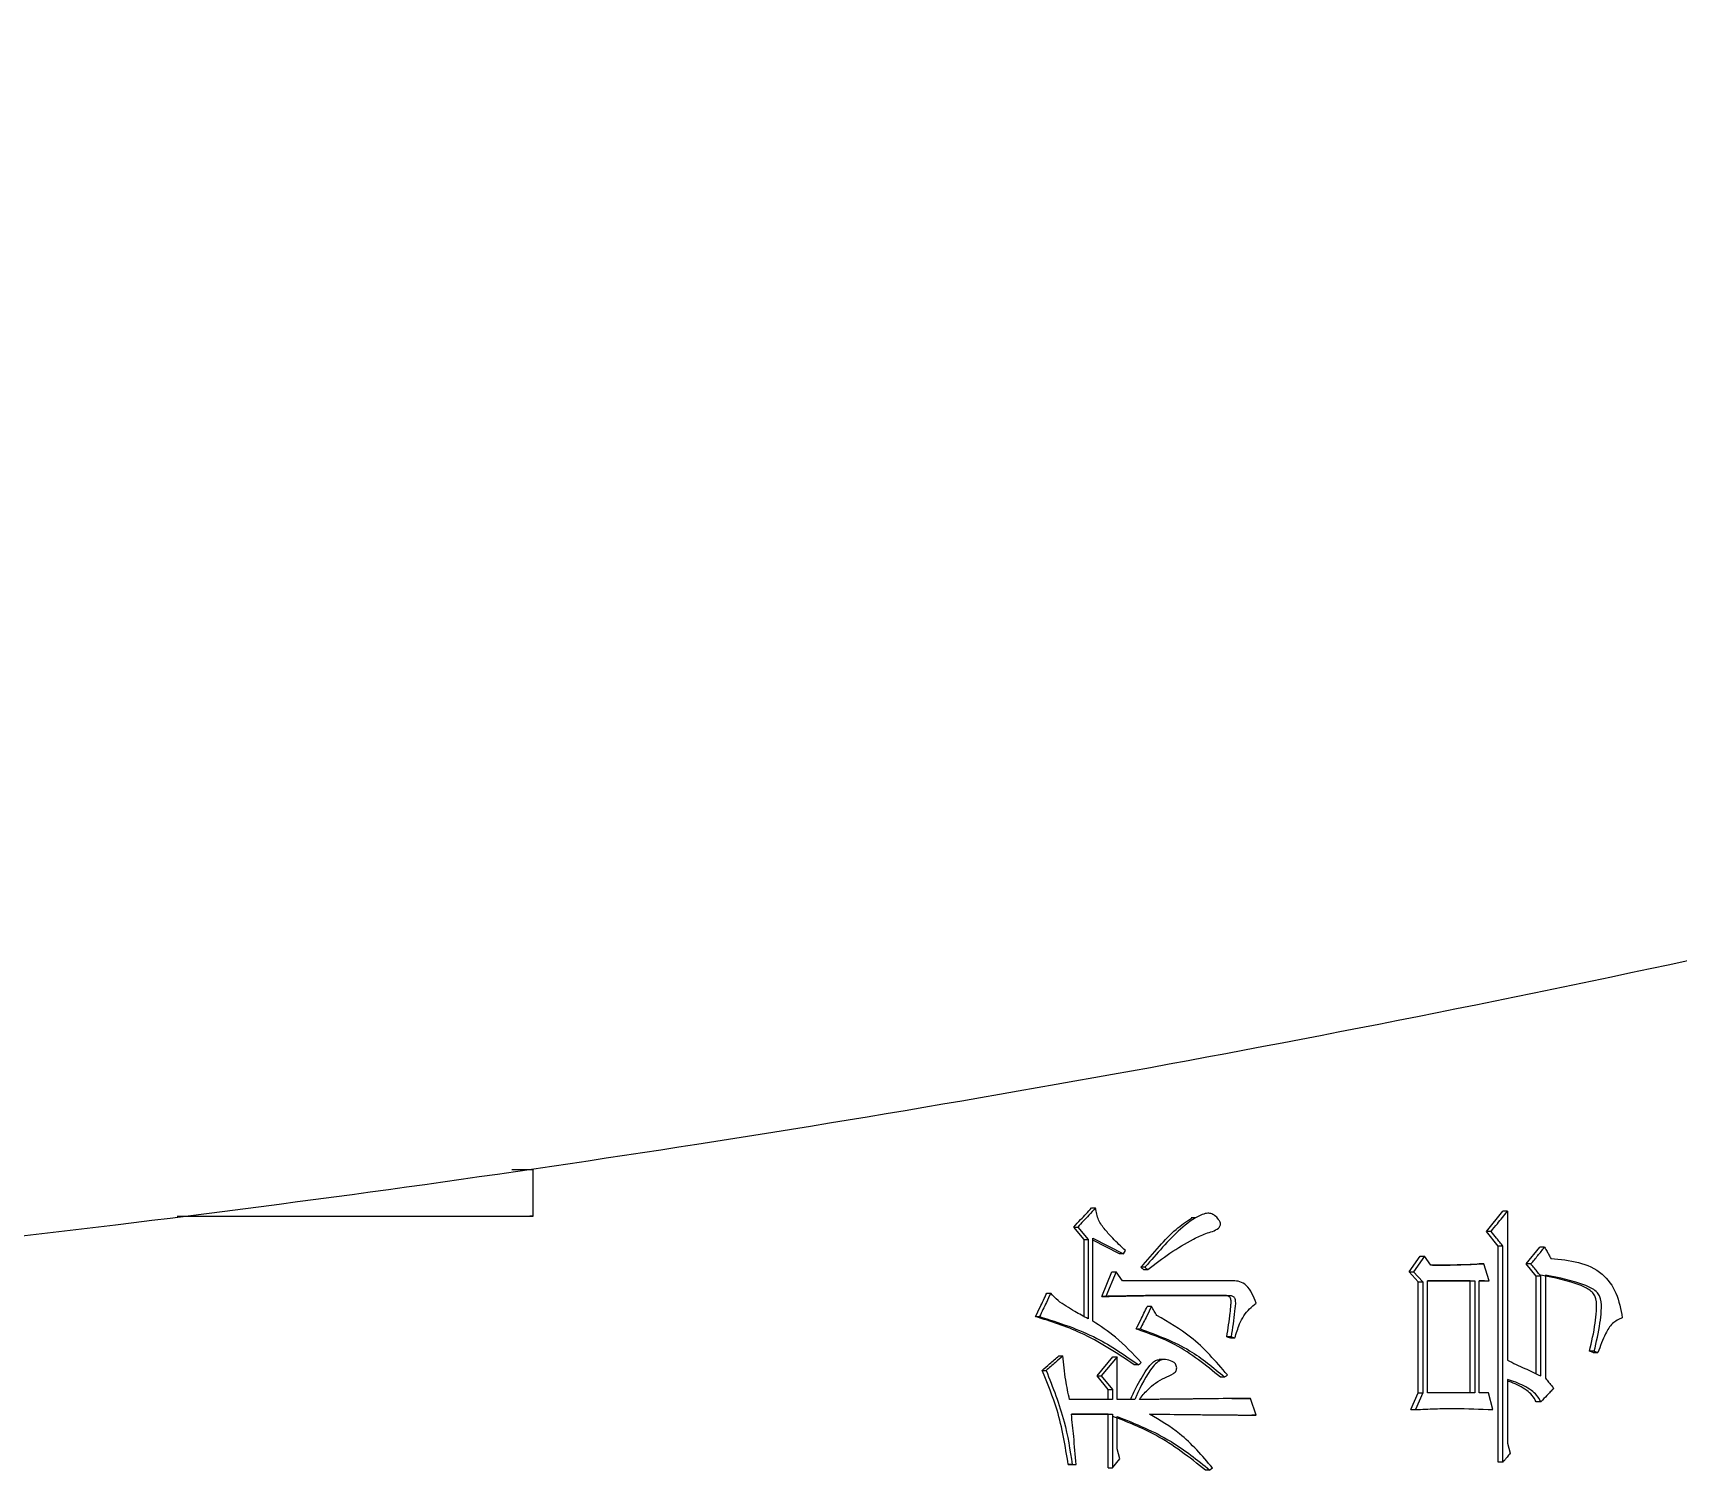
# Model space of a CAD drawing. Header units: millimetres. Extents: x 2180 to 4616, y 795 to 2518.
# Drawn here: x 3006.99 to 3022.87, y 1026.71 to 1040.59 of the extents above; entities that cross this region are included whole.
import ezdxf

# ---------------------------------------------------------------- set-up
doc = ezdxf.new("R2010")
doc.units = ezdxf.units.MM

msp = doc.modelspace()

# ---------------------------------------------------------------- linework, layer by layer
at = {"color": 7, "linetype": 'Continuous', "lineweight": 25}
for p, q in [((3011.814, 1029.614), (3011.61, 1029.614)), ((3011.814, 1029.165), (3011.814, 1029.614)), ((3011.814, 1029.165), (3011.781, 1029.165)), ((3017.203, 1029.245), (3017.243, 1029.245)), ((3018.208, 1029.149), (3018.166, 1029.149)), ((3021.016, 1029.018), (3021.173, 1029.213)), ((3021.218, 1029.213), (3021.173, 1029.213)), ((3021.218, 1029.213), (3021.218, 1027.774)), ((3017.033, 1029.061), (3017.072, 1029.061)), ((3017.131, 1028.942), (3017.033, 1029.061)), ((3017.072, 1029.061), (3017.171, 1028.942)), ((3021.06, 1029.018), (3021.016, 1029.018)), ((3021.129, 1028.877), (3021.016, 1029.018)), ((3017.131, 1028.942), (3017.171, 1028.942)), ((3017.131, 1028.196), (3017.131, 1028.942)), ((3017.171, 1028.942), (3017.171, 1028.174)), ((3017.216, 1028.953), (3017.512, 1028.802)), ((3017.216, 1028.153), (3017.216, 1028.953)), ((3017.473, 1028.802), (3017.216, 1028.933)), ((3017.512, 1028.802), (3017.53, 1028.834)), ((3021.174, 1028.877), (3021.129, 1028.877)), ((3021.129, 1026.79), (3021.129, 1028.877)), ((3021.174, 1026.79), (3021.174, 1028.877)), ((3021.4, 1028.704), (3021.531, 1028.867)), ((3021.576, 1028.867), (3021.531, 1028.867)), ((3017.512, 1028.802), (3017.473, 1028.802)), ((3017.719, 1028.672), (3017.679, 1028.672)), ((3020.269, 1028.629), (3020.375, 1028.78)), ((3020.418, 1028.78), (3020.312, 1028.629)), ((3020.375, 1028.78), (3020.418, 1028.78)), ((3020.48, 1028.693), (3020.418, 1028.78)), ((3020.99, 1028.704), (3020.945, 1028.704)), ((3021.042, 1028.542), (3020.99, 1028.704)), ((3021.445, 1028.704), (3021.4, 1028.704)), ((3021.496, 1028.585), (3021.4, 1028.704)), ((3017.302, 1028.391), (3017.401, 1028.629)), ((3017.441, 1028.629), (3017.342, 1028.391)), ((3017.401, 1028.629), (3017.441, 1028.629)), ((3017.503, 1028.542), (3017.441, 1028.629)), ((3018.569, 1028.542), (3017.503, 1028.542)), ((3017.706, 1028.65), (3017.746, 1028.65)), ((3020.269, 1028.629), (3020.312, 1028.629)), ((3020.357, 1028.531), (3020.269, 1028.629)), ((3020.312, 1028.629), (3020.401, 1028.531)), ((3020.357, 1028.531), (3020.401, 1028.531)), ((3020.357, 1027.46), (3020.357, 1028.531)), ((3020.401, 1028.531), (3020.401, 1027.46)), ((3020.445, 1027.46), (3020.445, 1028.542)), ((3020.445, 1028.542), (3020.902, 1028.542)), ((3020.858, 1028.542), (3020.445, 1028.542)), ((3020.858, 1028.542), (3020.902, 1028.542)), ((3020.858, 1027.46), (3020.858, 1028.542)), ((3020.902, 1028.542), (3020.902, 1027.46)), ((3020.946, 1027.46), (3020.946, 1028.542)), ((3020.946, 1028.542), (3021.042, 1028.542)), ((3020.998, 1028.542), (3020.946, 1028.542)), ((3020.998, 1028.542), (3021.042, 1028.542)), ((3021.541, 1028.585), (3021.496, 1028.585)), ((3021.496, 1027.644), (3021.496, 1028.585)), ((3021.541, 1027.623), (3021.541, 1028.585)), ((3021.585, 1028.596), (3021.585, 1027.601)), ((3017.302, 1028.391), (3017.342, 1028.391)), ((3018.483, 1028.401), (3018.524, 1028.401)), ((3016.663, 1028.196), (3016.702, 1028.196)), ((3017.782, 1028.293), (3017.741, 1028.293)), ((3017.634, 1028.077), (3017.674, 1028.077)), ((3018.551, 1028.001), (3018.51, 1028.001)), ((3018.51, 1028.001), (3018.545, 1027.99)), ((3018.551, 1028.001), (3018.587, 1027.99)), ((3022.056, 1027.861), (3022.01, 1027.861)), ((3022.045, 1027.85), (3022.01, 1027.861)), ((3022.056, 1027.861), (3022.091, 1027.85)), ((3016.889, 1027.817), (3016.928, 1027.817)), ((3017.257, 1027.623), (3017.41, 1027.806)), ((3017.45, 1027.806), (3017.297, 1027.623)), ((3017.41, 1027.806), (3017.45, 1027.806)), ((3017.45, 1027.395), (3017.45, 1027.806)), ((3017.656, 1027.731), (3017.616, 1027.731)), ((3017.897, 1027.782), (3017.856, 1027.782)), ((3022.045, 1027.85), (3022.091, 1027.85)), ((3016.726, 1027.677), (3016.765, 1027.677)), ((3017.257, 1027.623), (3017.297, 1027.623)), ((3017.365, 1027.493), (3017.257, 1027.623)), ((3017.297, 1027.623), (3017.405, 1027.493)), ((3018.488, 1027.612), (3018.447, 1027.612)), ((3021.218, 1027.59), (3021.218, 1026.974)), ((3017.405, 1027.395), (3016.991, 1027.395)), ((3017.365, 1027.493), (3017.405, 1027.493)), ((3017.365, 1027.395), (3017.365, 1027.493)), ((3017.405, 1027.493), (3017.405, 1027.395)), ((3017.62, 1027.395), (3017.45, 1027.395)), ((3018.559, 1027.405), (3018.697, 1027.406)), ((3018.697, 1027.406), (3018.738, 1027.406)), ((3018.792, 1027.244), (3018.738, 1027.406)), ((3020.287, 1027.298), (3020.357, 1027.46)), ((3020.401, 1027.46), (3020.33, 1027.298)), ((3020.357, 1027.46), (3020.401, 1027.46)), ((3020.902, 1027.46), (3020.445, 1027.46)), ((3021.034, 1027.46), (3020.946, 1027.46)), ((3021.078, 1027.298), (3021.034, 1027.46)), ((3017.009, 1027.255), (3017.405, 1027.255)), ((3017.365, 1027.255), (3017.009, 1027.255)), ((3017.365, 1027.255), (3017.405, 1027.255)), ((3017.365, 1026.735), (3017.365, 1027.255)), ((3017.405, 1027.255), (3017.405, 1026.735)), ((3017.45, 1026.919), (3017.45, 1027.233)), ((3018.792, 1027.244), (3018.75, 1027.244)), ((3020.287, 1027.298), (3020.33, 1027.298)), ((3021.033, 1027.298), (3021.078, 1027.298)), ((3021.541, 1027.374), (3021.496, 1027.374)), ((3017.477, 1026.822), (3017.45, 1026.919)), ((3021.218, 1026.974), (3021.244, 1026.876)), ((3017.018, 1026.768), (3016.979, 1026.768)), ((3016.979, 1026.768), (3017.015, 1026.768)), ((3017.015, 1026.768), (3017.054, 1026.768)), ((3017.018, 1026.768), (3017.054, 1026.768)), ((3017.405, 1026.735), (3017.477, 1026.822)), ((3021.174, 1026.79), (3021.129, 1026.79)), ((3017.365, 1026.735), (3017.405, 1026.735)), ((3018.345, 1026.714), (3018.305, 1026.714))]:
    msp.add_line(p, q, dxfattribs=at)
at = {"color": 7, "linetype": 'Continuous', "lineweight": 25, "flags": 128}
for points in [[(3017.706, 1028.65), (3017.699, 1028.656), (3017.692, 1028.661), (3017.679, 1028.672)], [(3017.719, 1028.672), (3017.732, 1028.661), (3017.746, 1028.65)], [(3018.545, 1027.99), (3018.562, 1027.99), (3018.574, 1027.99), (3018.587, 1027.99)], [(3017.656, 1027.731), (3017.663, 1027.736), (3017.673, 1027.744), (3017.683, 1027.752)], [(3018.488, 1027.612), (3018.495, 1027.617), (3018.505, 1027.625), (3018.515, 1027.633)], [(3018.345, 1026.714), (3018.359, 1026.725), (3018.372, 1026.735)]]:
    msp.add_lwpolyline(points, dxfattribs=at)
at = {"color": 7, "linetype": 'Continuous', "lineweight": 25}
for points, knots in [([(2986.724, 1027.83), (2989.284, 1027.855), (2992.865, 1027.889), (2998.134, 1028.168), (3002.598, 1028.504), (3007.914, 1029.069), (3013.483, 1029.842), (3019.297, 1030.853), (3025.268, 1032.109), (3031.344, 1033.619), (3037.482, 1035.39), (3043.647, 1037.424), (3049.811, 1039.724), (3055.948, 1042.289), (3062.036, 1045.119), (3068.055, 1048.213), (3073.988, 1051.568), (3079.817, 1055.18), (3085.527, 1059.045), (3091.103, 1063.159), (3096.53, 1067.517), (3101.795, 1072.111), (3106.887, 1076.935), (3111.792, 1081.983), (3116.499, 1087.246), (3120.996, 1092.716), (3125.275, 1098.384), (3129.323, 1104.241), (3133.133, 1110.278), (3136.695, 1116.484), (3140, 1122.849), (3143.041, 1129.361), (3145.81, 1136.01), (3148.3, 1142.785), (3150.506, 1149.672), (3152.42, 1156.661), (3154.039, 1163.739), (3155.357, 1170.893), (3156.37, 1178.109), (3157.074, 1185.377), (3157.467, 1192.681), (3157.546, 1200.009), (3157.309, 1207.347), (3156.755, 1214.681), (3155.882, 1221.999), (3154.692, 1229.286), (3153.184, 1236.529), (3151.359, 1243.713), (3149.218, 1250.826), (3146.765, 1257.854), (3144, 1264.782), (3140.927, 1271.599), (3137.55, 1278.289), (3133.872, 1284.841), (3129.899, 1291.241), (3125.634, 1297.477), (3121.083, 1303.535), (3116.251, 1309.403), (3111.143, 1315.069), (3105.767, 1320.522), (3100.32, 1325.569), (3094.847, 1330.222), (3089.389, 1334.491), (3083.764, 1338.534), (3077.982, 1342.342), (3072.055, 1345.91), (3065.992, 1349.232), (3059.806, 1352.302), (3053.51, 1355.116), (3047.116, 1357.668), (3040.641, 1359.954), (3034.103, 1361.97), (3027.528, 1363.713), (3020.956, 1365.177), (3014.462, 1366.359), (3008.172, 1367.256), (3002.648, 1367.84), (2997.766, 1368.207), (2992.942, 1368.447), (2986.967, 1368.564), (2981.45, 1368.454), (2976.181, 1368.182), (2971.717, 1367.844), (2966.401, 1367.279), (2960.832, 1366.506), (2955.018, 1365.496), (2949.047, 1364.24), (2942.971, 1362.729), (2936.833, 1360.959), (2930.668, 1358.924), (2924.504, 1356.625), (2918.367, 1354.06), (2912.279, 1351.229), (2906.26, 1348.136), (2900.327, 1344.781), (2894.498, 1341.169), (2888.788, 1337.303), (2883.213, 1333.189), (2877.785, 1328.832), (2872.52, 1324.238), (2867.428, 1319.413), (2862.523, 1314.365), (2857.817, 1309.103), (2853.319, 1303.633), (2849.041, 1297.964), (2844.992, 1292.107), (2841.182, 1286.07), (2837.62, 1279.865), (2834.316, 1273.5), (2831.273, 1266.988), (2828.511, 1260.336), (2826.174, 1254.054), (2824.895, 1249.949), (2824.332, 1248.141)], [0, 0, 0, 0, 0.0102074, 0.014274, 0.021037, 0.0280561, 0.0355867, 0.0434511, 0.0515783, 0.0599113, 0.0684099, 0.0770439, 0.085791, 0.0946336, 0.1035582, 0.112554, 0.1216124, 0.1307262, 0.1398897, 0.1490979, 0.1583469, 0.1676331, 0.1769537, 0.1863062, 0.1956884, 0.2050985, 0.2145348, 0.2239961, 0.233481, 0.2429885, 0.2525178, 0.262068, 0.2716385, 0.2812287, 0.2908382, 0.3004664, 0.3101132, 0.3197782, 0.3294613, 0.3391624, 0.3488814, 0.3586183, 0.3683733, 0.3781464, 0.387938, 0.3977483, 0.4075776, 0.4174265, 0.4272956, 0.4371854, 0.4470968, 0.4570307, 0.4669882, 0.4769704, 0.486979, 0.4970156, 0.5070822, 0.5171812, 0.5273154, 0.5374882, 0.5477037, 0.5569145, 0.5661226, 0.5753266, 0.5845258, 0.5937191, 0.6029052, 0.6120821, 0.6212471, 0.6303962, 0.6395236, 0.6486197, 0.6576679, 0.6666375, 0.6754633, 0.6839789, 0.6919633, 0.6976055, 0.7035012, 0.7112199, 0.7214273, 0.7254939, 0.7322569, 0.739276, 0.7468066, 0.754671, 0.7627982, 0.7711312, 0.7796298, 0.7882638, 0.7970109, 0.8058535, 0.8147781, 0.8237739, 0.8328323, 0.8419461, 0.8511096, 0.8603178, 0.8695668, 0.878853, 0.8881736, 0.8975261, 0.9069083, 0.9163184, 0.9257547, 0.935216, 0.9447009, 0.9542084, 0.9637377, 0.9732879, 0.9828584, 0.9924486, 1, 1, 1, 1]), ([(3008.379, 1029.165), (3008.703, 1029.165), (3009.857, 1029.165), (3010.995, 1029.165), (3011.814, 1029.165)], [0, 0, 0, 0, 0.280701, 1, 1, 1, 1]), ([(3008.379, 1029.165), (3008.694, 1029.165), (3009.837, 1029.165), (3010.964, 1029.165), (3011.781, 1029.165)], [0, 0, 0, 0, 0.2755349, 1, 1, 1, 1]), ([(3017.033, 1029.061), (3017.055, 1029.085), (3017.094, 1029.127), (3017.151, 1029.189), (3017.186, 1029.226), (3017.203, 1029.245)], [0, 0, 0, 0, 0.386356, 0.693178, 1, 1, 1, 1]), ([(3017.243, 1029.245), (3017.221, 1029.221), (3017.181, 1029.179), (3017.124, 1029.118), (3017.089, 1029.08), (3017.072, 1029.061)], [0, 0, 0, 0, 0.386102, 0.693051, 1, 1, 1, 1]), ([(3017.53, 1028.834), (3017.489, 1028.873), (3017.421, 1028.937), (3017.334, 1029.034), (3017.263, 1029.126), (3017.249, 1029.205), (3017.243, 1029.245)], [0, 0, 0, 0, 0.335019, 0.553277, 0.774167, 1, 1, 1, 1]), ([(3017.679, 1028.672), (3017.739, 1028.74), (3017.849, 1028.866), (3018.004, 1029.036), (3018.118, 1029.112), (3018.168, 1029.146)], [0, 0, 0, 0, 0.394472, 0.728822, 1, 1, 1, 1]), ([(3017.746, 1028.65), (3017.817, 1028.705), (3017.958, 1028.813), (3018.149, 1028.926), (3018.305, 1029.004), (3018.399, 1029.023), (3018.44, 1029.061), (3018.447, 1029.074), (3018.449, 1029.091), (3018.444, 1029.112), (3018.426, 1029.142), (3018.396, 1029.172), (3018.356, 1029.193), (3018.308, 1029.195), (3018.203, 1029.156), (3018.057, 1029.044), (3017.887, 1028.865), (3017.776, 1028.739), (3017.72, 1028.673), (3017.719, 1028.672)], [0, 0, 0, 0, 0.146382, 0.292955, 0.366204, 0.439427, 0.447746, 0.45616, 0.463429, 0.472823, 0.489455, 0.518149, 0.540935, 0.563855, 0.597101, 0.728178, 0.861562, 0.99717, 1, 1, 1, 1]), ([(3021.06, 1029.018), (3021.08, 1029.043), (3021.117, 1029.088), (3021.169, 1029.153), (3021.202, 1029.193), (3021.218, 1029.213)], [0, 0, 0, 0, 0.3845731, 0.6922866, 1, 1, 1, 1]), ([(3021.174, 1028.877), (3021.164, 1028.89), (3021.144, 1028.915), (3021.106, 1028.962), (3021.078, 1028.996), (3021.06, 1029.018)], [0, 0, 0, 0, 0.266245, 0.532491, 1, 1, 1, 1]), ([(3021.445, 1028.704), (3021.467, 1028.731), (3021.511, 1028.785), (3021.555, 1028.84), (3021.576, 1028.867)], [0, 0, 0, 0, 0.499999, 1, 1, 1, 1]), ([(3021.576, 1028.867), (3021.584, 1028.852), (3021.599, 1028.827), (3021.619, 1028.791), (3021.631, 1028.769), (3021.638, 1028.758)], [0, 0, 0, 0, 0.39043, 0.695215, 1, 1, 1, 1]), ([(3020.99, 1028.704), (3020.986, 1028.704), (3020.977, 1028.704), (3020.965, 1028.703), (3020.952, 1028.702), (3020.939, 1028.702), (3020.927, 1028.701), (3020.914, 1028.7), (3020.904, 1028.7), (3020.893, 1028.699), (3020.883, 1028.699), (3020.87, 1028.698), (3020.853, 1028.698), (3020.837, 1028.697), (3020.82, 1028.696), (3020.807, 1028.696), (3020.79, 1028.696), (3020.774, 1028.695), (3020.757, 1028.695), (3020.744, 1028.695), (3020.727, 1028.694), (3020.71, 1028.694), (3020.694, 1028.694), (3020.677, 1028.694), (3020.66, 1028.694), (3020.643, 1028.693), (3020.63, 1028.693), (3020.618, 1028.693), (3020.605, 1028.693), (3020.595, 1028.693), (3020.586, 1028.693), (3020.578, 1028.693), (3020.569, 1028.693), (3020.561, 1028.693), (3020.555, 1028.693), (3020.548, 1028.693), (3020.54, 1028.693), (3020.531, 1028.693), (3020.523, 1028.693), (3020.515, 1028.693), (3020.506, 1028.693), (3020.498, 1028.693), (3020.49, 1028.693), (3020.484, 1028.693), (3020.48, 1028.693)], [0, 0, 0, 0, 0.0247417, 0.0494835, 0.0742252, 0.098967, 0.1237087, 0.1484505, 0.1731922, 0.1855631, 0.2103049, 0.2350466, 0.2597884, 0.309272, 0.3340138, 0.3587555, 0.3834973, 0.4329809, 0.4577227, 0.4824645, 0.5072062, 0.5566898, 0.5814315, 0.6061733, 0.6556568, 0.6803986, 0.7051403, 0.7298821, 0.7546238, 0.7793656, 0.7917365, 0.8041073, 0.8288491, 0.84122, 0.8535908, 0.8659617, 0.8783326, 0.9030743, 0.9154452, 0.9278161, 0.9525578, 0.9649287, 0.9772996, 1, 1, 1, 1]), ([(3020.495, 1028.693), (3020.509, 1028.693), (3020.591, 1028.693), (3020.742, 1028.695), (3020.877, 1028.701), (3020.945, 1028.704)], [0, 0, 0, 0, 0.093797, 0.546774, 1, 1, 1, 1]), ([(3021.541, 1028.585), (3021.531, 1028.598), (3021.51, 1028.624), (3021.478, 1028.664), (3021.456, 1028.691), (3021.445, 1028.704)], [0, 0, 0, 0, 0.314653, 0.657326, 1, 1, 1, 1]), ([(3021.638, 1028.758), (3021.818, 1028.74), (3022.073, 1028.715), (3022.283, 1028.425), (3022.311, 1028.266), (3022.326, 1028.185)], [0, 0, 0, 0, 0.544628, 0.767125, 1, 1, 1, 1]), ([(3018.792, 1028.326), (3018.767, 1028.39), (3018.733, 1028.478), (3018.637, 1028.538), (3018.591, 1028.541), (3018.569, 1028.542)], [0, 0, 0, 0, 0.574092, 0.788689, 1, 1, 1, 1]), ([(3022.01, 1027.861), (3022.031, 1027.951), (3022.06, 1028.08), (3022.079, 1028.25), (3022.081, 1028.345), (3022.057, 1028.409), (3022.01, 1028.459), (3021.839, 1028.539), (3021.671, 1028.571), (3021.54, 1028.596)], [0, 0, 0, 0, 0.238634, 0.338047, 0.438194, 0.475532, 0.512995, 0.619423, 1, 1, 1, 1]), ([(3022.056, 1027.861), (3022.077, 1027.951), (3022.106, 1028.08), (3022.125, 1028.25), (3022.127, 1028.345), (3022.103, 1028.409), (3022.056, 1028.459), (3021.885, 1028.539), (3021.717, 1028.571), (3021.585, 1028.596)], [0, 0, 0, 0, 0.238484, 0.337767, 0.43778, 0.475122, 0.512592, 0.618725, 1, 1, 1, 1]), ([(3016.663, 1028.196), (3016.678, 1028.226), (3016.703, 1028.279), (3016.739, 1028.354), (3016.761, 1028.4), (3016.772, 1028.423)], [0, 0, 0, 0, 0.394967, 0.69748, 1, 1, 1, 1]), ([(3016.81, 1028.423), (3016.796, 1028.393), (3016.771, 1028.34), (3016.735, 1028.265), (3016.713, 1028.219), (3016.702, 1028.196)], [0, 0, 0, 0, 0.394861, 0.69743, 1, 1, 1, 1]), ([(3016.772, 1028.423), (3016.775, 1028.423), (3016.781, 1028.423), (3016.794, 1028.423), (3016.804, 1028.423), (3016.81, 1028.423)], [0, 0, 0, 0, 0.2525, 0.505, 1, 1, 1, 1]), ([(3017.171, 1028.174), (3017.128, 1028.198), (3017.056, 1028.236), (3016.959, 1028.296), (3016.877, 1028.347), (3016.833, 1028.398), (3016.81, 1028.423)], [0, 0, 0, 0, 0.337761, 0.556951, 0.777135, 1, 1, 1, 1]), ([(3018.483, 1028.401), (3018.345, 1028.401), (3018.112, 1028.401), (3017.719, 1028.4), (3017.463, 1028.394), (3017.302, 1028.391)], [0, 0, 0, 0, 0.351751, 0.593192, 1, 1, 1, 1]), ([(3017.342, 1028.391), (3017.349, 1028.391), (3017.363, 1028.391), (3017.384, 1028.392), (3017.406, 1028.392), (3017.427, 1028.393), (3017.448, 1028.393), (3017.466, 1028.393), (3017.484, 1028.394), (3017.502, 1028.394), (3017.523, 1028.395), (3017.551, 1028.395), (3017.587, 1028.396), (3017.629, 1028.397), (3017.665, 1028.397), (3017.7, 1028.398), (3017.736, 1028.399), (3017.778, 1028.399), (3017.814, 1028.399), (3017.849, 1028.4), (3017.885, 1028.4), (3017.927, 1028.4), (3017.963, 1028.4), (3017.998, 1028.4), (3018.033, 1028.401), (3018.09, 1028.401), (3018.161, 1028.401), (3018.224, 1028.401), (3018.263, 1028.401), (3018.281, 1028.401), (3018.299, 1028.401), (3018.316, 1028.401), (3018.334, 1028.401), (3018.352, 1028.401), (3018.373, 1028.401), (3018.39, 1028.401), (3018.403, 1028.401), (3018.412, 1028.401), (3018.42, 1028.401), (3018.429, 1028.401), (3018.438, 1028.401), (3018.447, 1028.401), (3018.457, 1028.401), (3018.466, 1028.401), (3018.475, 1028.401), (3018.484, 1028.401), (3018.495, 1028.401), (3018.503, 1028.401), (3018.513, 1028.401), (3018.52, 1028.401), (3018.524, 1028.401)], [0, 0, 0, 0, 0.01797, 0.035941, 0.053911, 0.071882, 0.089852, 0.107823, 0.116808, 0.134779, 0.152749, 0.17072, 0.20666, 0.242601, 0.278542, 0.296513, 0.332454, 0.368395, 0.404336, 0.422306, 0.458247, 0.494188, 0.530129, 0.5481, 0.584041, 0.619982, 0.691863, 0.763745, 0.781716, 0.790701, 0.808672, 0.826642, 0.835627, 0.853598, 0.871568, 0.889539, 0.898524, 0.903017, 0.912002, 0.920987, 0.92548, 0.934465, 0.94345, 0.952435, 0.956928, 0.965913, 0.974898, 0.983884, 0.988376, 1, 1, 1, 1]), ([(3018.51, 1028.001), (3018.521, 1028.078), (3018.536, 1028.173), (3018.547, 1028.28), (3018.55, 1028.322), (3018.551, 1028.351), (3018.545, 1028.373), (3018.538, 1028.385), (3018.525, 1028.394), (3018.506, 1028.4), (3018.491, 1028.401), (3018.483, 1028.401)], [0, 0, 0, 0, 0.518554, 0.63647, 0.716192, 0.79519, 0.830159, 0.859959, 0.88982, 0.943206, 1, 1, 1, 1]), ([(3018.524, 1028.401), (3018.536, 1028.401), (3018.552, 1028.4), (3018.571, 1028.391), (3018.581, 1028.382), (3018.588, 1028.368), (3018.595, 1028.322), (3018.583, 1028.24), (3018.57, 1028.125), (3018.557, 1028.042), (3018.551, 1028.001)], [0, 0, 0, 0, 0.083125, 0.11875, 0.147804, 0.176837, 0.225893, 0.446677, 0.723242, 1, 1, 1, 1]), ([(3017.616, 1027.731), (3017.448, 1027.843), (3017.149, 1028.042), (3016.811, 1028.149), (3016.663, 1028.196)], [0, 0, 0, 0, 0.562345, 1, 1, 1, 1]), ([(3016.702, 1028.196), (3016.891, 1028.136), (3017.23, 1028.029), (3017.525, 1027.822), (3017.656, 1027.731)], [0, 0, 0, 0, 0.556899, 1, 1, 1, 1]), ([(3017.634, 1028.077), (3017.649, 1028.106), (3017.674, 1028.157), (3017.71, 1028.229), (3017.731, 1028.272), (3017.741, 1028.293)], [0, 0, 0, 0, 0.410293, 0.705146, 1, 1, 1, 1]), ([(3017.782, 1028.293), (3017.767, 1028.264), (3017.742, 1028.213), (3017.706, 1028.141), (3017.685, 1028.098), (3017.674, 1028.077)], [0, 0, 0, 0, 0.410172, 0.705086, 1, 1, 1, 1]), ([(3017.835, 1028.207), (3017.827, 1028.221), (3017.809, 1028.25), (3017.791, 1028.279), (3017.782, 1028.293)], [0, 0, 0, 0, 0.499999, 1, 1, 1, 1]), ([(3018.515, 1027.633), (3018.403, 1027.764), (3018.204, 1027.995), (3017.947, 1028.142), (3017.835, 1028.207)], [0, 0, 0, 0, 0.564262, 1, 1, 1, 1]), ([(3018.587, 1027.99), (3018.601, 1028.036), (3018.624, 1028.11), (3018.671, 1028.206), (3018.727, 1028.272), (3018.77, 1028.308), (3018.792, 1028.326)], [0, 0, 0, 0, 0.347242, 0.568885, 0.786213, 1, 1, 1, 1]), ([(3022.326, 1028.185), (3022.293, 1028.169), (3022.225, 1028.137), (3022.15, 1028.01), (3022.114, 1027.911), (3022.091, 1027.85)], [0, 0, 0, 0, 0.267599, 0.548584, 1, 1, 1, 1]), ([(3017.683, 1027.752), (3017.603, 1027.838), (3017.461, 1027.991), (3017.29, 1028.103), (3017.216, 1028.153)], [0, 0, 0, 0, 0.563218, 1, 1, 1, 1]), ([(3018.447, 1027.612), (3018.307, 1027.726), (3018.058, 1027.928), (3017.763, 1028.031), (3017.634, 1028.077)], [0, 0, 0, 0, 0.564, 1, 1, 1, 1]), ([(3017.674, 1028.077), (3017.838, 1028.017), (3018.133, 1027.909), (3018.379, 1027.703), (3018.488, 1027.612)], [0, 0, 0, 0, 0.555457, 1, 1, 1, 1]), ([(3016.726, 1027.677), (3016.751, 1027.698), (3016.79, 1027.732), (3016.844, 1027.778), (3016.874, 1027.804), (3016.889, 1027.817)], [0, 0, 0, 0, 0.448155, 0.724078, 1, 1, 1, 1]), ([(3016.928, 1027.817), (3016.903, 1027.796), (3016.864, 1027.762), (3016.81, 1027.715), (3016.78, 1027.689), (3016.765, 1027.677)], [0, 0, 0, 0, 0.447799, 0.7239, 1, 1, 1, 1]), ([(3016.991, 1027.395), (3016.978, 1027.458), (3016.948, 1027.597), (3016.935, 1027.739), (3016.928, 1027.817)], [0, 0, 0, 0, 0.449849, 1, 1, 1, 1]), ([(3017.58, 1027.395), (3017.597, 1027.433), (3017.643, 1027.532), (3017.714, 1027.657), (3017.785, 1027.749), (3017.832, 1027.779), (3017.851, 1027.78), (3017.856, 1027.78)], [0, 0, 0, 0, 0.248213, 0.663929, 0.873309, 0.966875, 1, 1, 1, 1]), ([(3017.665, 1027.395), (3017.69, 1027.427), (3017.759, 1027.514), (3017.875, 1027.596), (3017.974, 1027.632), (3018.01, 1027.658), (3018.021, 1027.674), (3018.026, 1027.692), (3018.025, 1027.712), (3018.019, 1027.731), (3018.005, 1027.75), (3017.972, 1027.771), (3017.928, 1027.784), (3017.881, 1027.781), (3017.838, 1027.758), (3017.738, 1027.651), (3017.675, 1027.516), (3017.625, 1027.405), (3017.62, 1027.395)], [0, 0, 0, 0, 0.104817, 0.288489, 0.371154, 0.389962, 0.405383, 0.420813, 0.436756, 0.454227, 0.471615, 0.498268, 0.557765, 0.592477, 0.62706, 0.687172, 0.972715, 1, 1, 1, 1]), ([(3021.218, 1027.774), (3021.246, 1027.761), (3021.301, 1027.735), (3021.409, 1027.685), (3021.489, 1027.647), (3021.541, 1027.623)], [0, 0, 0, 0, 0.257226, 0.514452, 1, 1, 1, 1]), ([(3016.979, 1026.768), (3016.95, 1026.945), (3016.9, 1027.259), (3016.779, 1027.55), (3016.726, 1027.677)], [0, 0, 0, 0, 0.5629725, 1, 1, 1, 1]), ([(3016.765, 1027.677), (3016.83, 1027.513), (3016.946, 1027.221), (3016.996, 1026.907), (3017.018, 1026.768)], [0, 0, 0, 0, 0.557097, 1, 1, 1, 1]), ([(3021.541, 1027.374), (3021.529, 1027.395), (3021.505, 1027.438), (3021.446, 1027.489), (3021.376, 1027.528), (3021.298, 1027.563), (3021.244, 1027.581), (3021.218, 1027.59)], [0, 0, 0, 0, 0.176065, 0.348002, 0.566634, 0.783694, 1, 1, 1, 1]), ([(3021.496, 1027.374), (3021.484, 1027.395), (3021.46, 1027.438), (3021.401, 1027.489), (3021.331, 1027.528), (3021.268, 1027.557), (3021.229, 1027.57), (3021.218, 1027.574)], [0, 0, 0, 0, 0.200458, 0.396149, 0.644927, 0.891891, 1, 1, 1, 1]), ([(3021.585, 1027.601), (3021.595, 1027.588), (3021.613, 1027.566), (3021.64, 1027.534), (3021.656, 1027.514), (3021.664, 1027.504)], [0, 0, 0, 0, 0.384577, 0.692288, 1, 1, 1, 1]), ([(3018.738, 1027.406), (3018.62, 1027.405), (3018.473, 1027.404), (3018.296, 1027.402), (3018.223, 1027.401), (3018.149, 1027.4), (3018.09, 1027.4), (3018.016, 1027.399), (3017.957, 1027.398), (3017.898, 1027.398), (3017.854, 1027.397), (3017.817, 1027.397), (3017.78, 1027.397), (3017.75, 1027.396), (3017.72, 1027.396), (3017.695, 1027.396), (3017.676, 1027.395), (3017.665, 1027.395)], [0, 0, 0, 0, 0.329938, 0.412422, 0.494907, 0.536149, 0.618633, 0.659875, 0.74236, 0.783602, 0.824844, 0.866086, 0.886707, 0.927949, 0.94857, 0.969192, 1, 1, 1, 1]), ([(3021.664, 1027.504), (3021.653, 1027.492), (3021.631, 1027.469), (3021.59, 1027.426), (3021.56, 1027.394), (3021.541, 1027.374)], [0, 0, 0, 0, 0.267463, 0.534927, 1, 1, 1, 1]), ([(3017.054, 1026.768), (3017.047, 1026.858), (3017.034, 1027.021), (3017.017, 1027.183), (3017.009, 1027.255)], [0, 0, 0, 0, 0.555754, 1, 1, 1, 1]), ([(3018.305, 1026.714), (3018.149, 1026.836), (3017.872, 1027.053), (3017.55, 1027.178), (3017.41, 1027.233)], [0, 0, 0, 0, 0.5633447, 1, 1, 1, 1]), ([(3017.45, 1027.233), (3017.628, 1027.161), (3017.949, 1027.032), (3018.224, 1026.812), (3018.345, 1026.714)], [0, 0, 0, 0, 0.55626, 1, 1, 1, 1]), ([(3017.764, 1027.255), (3017.869, 1027.254), (3017.987, 1027.252), (3018.131, 1027.251), (3018.197, 1027.25), (3018.275, 1027.249), (3018.354, 1027.248), (3018.433, 1027.248), (3018.511, 1027.247), (3018.576, 1027.246), (3018.622, 1027.246), (3018.655, 1027.245), (3018.688, 1027.245), (3018.72, 1027.245), (3018.746, 1027.244), (3018.768, 1027.244), (3018.783, 1027.244), (3018.792, 1027.244)], [0, 0, 0, 0, 0.305862, 0.344095, 0.42056, 0.497026, 0.573491, 0.649956, 0.726422, 0.802887, 0.84112, 0.860236, 0.898469, 0.936701, 0.955818, 0.974934, 1, 1, 1, 1]), ([(3018.372, 1026.735), (3018.271, 1026.853), (3018.093, 1027.06), (3017.864, 1027.196), (3017.764, 1027.255)], [0, 0, 0, 0, 0.56439, 1, 1, 1, 1]), ([(3020.33, 1027.298), (3020.393, 1027.301), (3020.519, 1027.307), (3020.768, 1027.311), (3020.954, 1027.303), (3021.078, 1027.298)], [0, 0, 0, 0, 0.252085, 0.504198, 1, 1, 1, 1]), ([(3021.244, 1026.876), (3021.234, 1026.864), (3021.217, 1026.843), (3021.194, 1026.814), (3021.181, 1026.798), (3021.174, 1026.79)], [0, 0, 0, 0, 0.42836, 0.71418, 1, 1, 1, 1])]:
    msp.add_open_spline(points, degree=3, knots=knots, dxfattribs=at)

doc.saveas('drawing.dxf')
